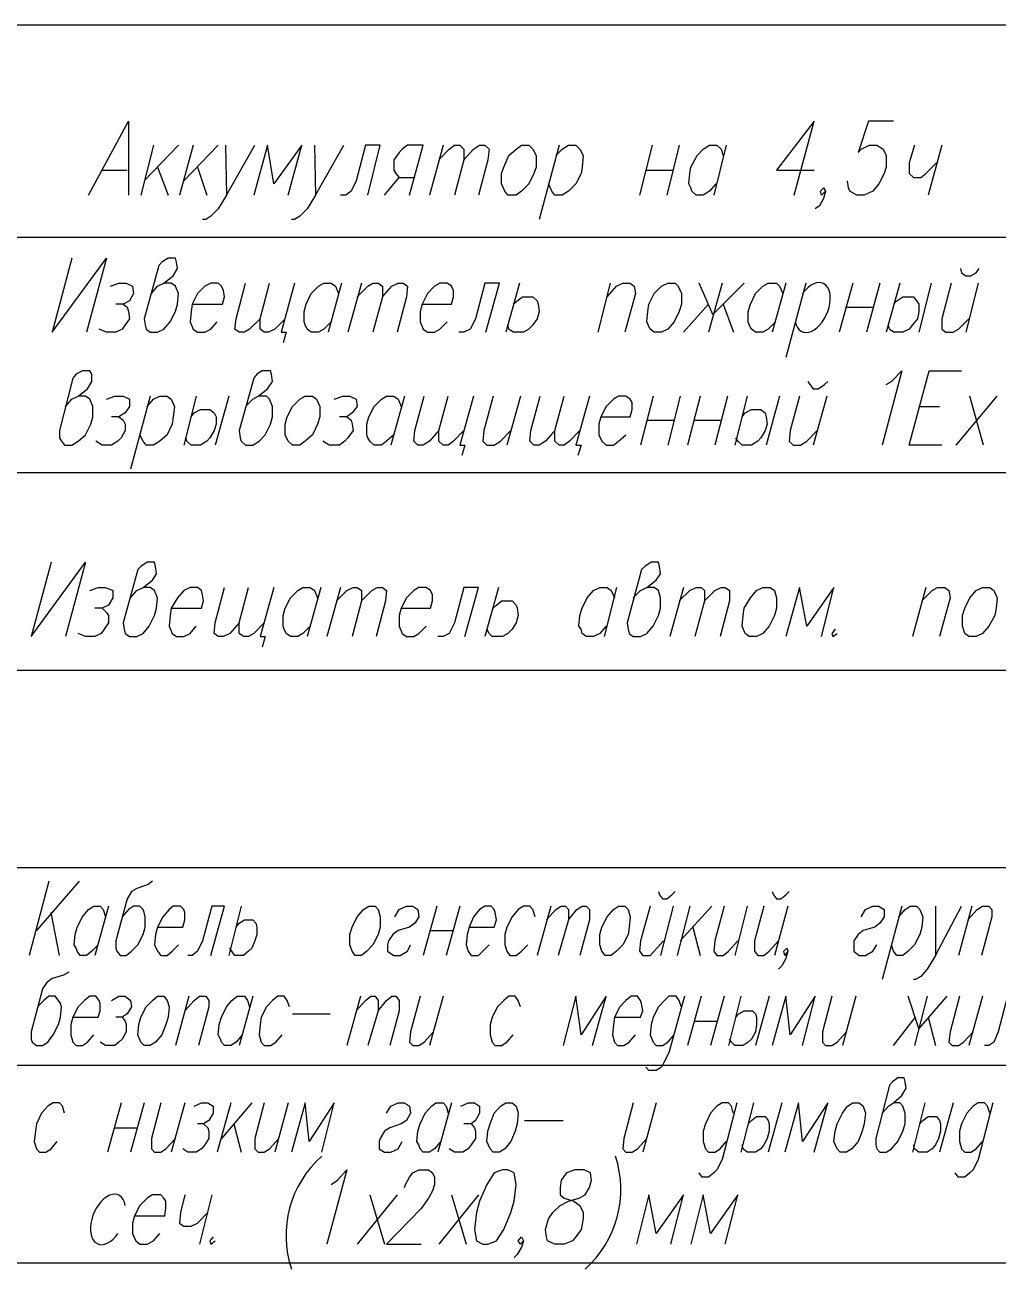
# Model space of a CAD drawing. Header units: millimetres. Extents: x 2185 to 4647, y 1259 to 2456.
# Drawn here: x 3204.9 to 3264, y 1820.4 to 1896 of the extents above; entities that cross this region are included whole.
import ezdxf

# ---------------------------------------------------------------- set-up
doc = ezdxf.new("R2010")
doc.units = ezdxf.units.MM
doc.layers.add('PDF _0', color=7, linetype='Continuous')
doc.layers.add('PDF _Текст.', color=7, linetype='Continuous')

msp = doc.modelspace()

# ---------------------------------------------------------------- linework, layer by layer
at = {"layer": 'PDF _0', "lineweight": 25}
for points in [[(3167.661, 1896.003), (3445.356, 1896.003)], [(3167.153, 1883.112), (3444.848, 1883.112)], [(3167.153, 1868.824), (3444.848, 1868.824)], [(3167.153, 1856.822), (3444.848, 1856.822)], [(3167.153, 1844.82), (3444.848, 1844.82)], [(3167.153, 1832.819), (3444.848, 1832.819)], [(3167.153, 1820.817), (3444.848, 1820.817)]]:
    msp.add_lwpolyline(points, dxfattribs=at)
at = {"layer": 'PDF _Текст.', "lineweight": 25}
for points in [[(3208.747, 1885.652), (3211.16, 1890.161), (3211.16, 1885.652)], [(3251.611, 1885.652), (3252.818, 1890.161), (3250.532, 1887.176), (3252.818, 1887.176)], [(3257.644, 1890.161), (3256.12, 1890.161), (3255.485, 1888.256), (3255.675, 1888.446), (3256.183, 1888.7), (3256.628, 1888.7), (3257.009, 1888.446), (3257.199, 1888.065), (3257.199, 1887.367), (3257.072, 1886.986), (3256.755, 1886.351), (3256.374, 1885.906), (3255.866, 1885.652), (3255.421, 1885.652), (3254.977, 1885.906), (3254.913, 1886.097), (3254.85, 1886.541)], [(3212.684, 1888.7), (3211.922, 1885.652)], [(3214.208, 1888.7), (3212.113, 1886.541)], [(3215.097, 1888.7), (3214.272, 1885.652)], [(3216.621, 1888.7), (3214.526, 1886.541)], [(3217.066, 1888.7), (3217.129, 1885.652), (3218.844, 1888.7)], [(3220.876, 1885.652), (3221.702, 1888.7), (3219.987, 1886.351), (3219.606, 1888.7), (3218.781, 1885.652)], [(3222.464, 1888.7), (3222.527, 1885.652), (3224.242, 1888.7)], [(3225.702, 1885.652), (3226.464, 1888.7), (3225.575, 1888.7), (3225.004, 1886.541), (3224.686, 1885.906), (3224.369, 1885.652), (3224.051, 1885.652)], [(3228.242, 1885.652), (3229.068, 1888.7), (3228.115, 1888.7), (3227.798, 1888.446), (3227.607, 1888.256), (3227.29, 1887.811), (3227.29, 1887.621), (3227.29, 1887.176), (3227.417, 1886.986), (3227.607, 1886.732), (3228.56, 1886.732)], [(3230.274, 1888.7), (3229.449, 1885.652)], [(3230.02, 1887.811), (3230.655, 1888.446), (3230.973, 1888.7), (3231.29, 1888.7), (3231.544, 1888.446), (3231.544, 1887.811), (3230.973, 1885.652)], [(3231.544, 1887.811), (3232.116, 1888.446), (3232.497, 1888.7), (3232.815, 1888.7), (3233.069, 1888.446), (3233.005, 1887.811), (3232.433, 1885.652)], [(3237.323, 1888.7), (3236.117, 1884.192)], [(3237.133, 1888.065), (3237.514, 1888.446), (3237.895, 1888.7), (3238.339, 1888.7), (3238.593, 1888.446), (3238.784, 1888.065), (3238.72, 1887.367), (3238.657, 1886.986), (3238.339, 1886.351), (3237.895, 1885.906), (3237.514, 1885.652), (3237.069, 1885.652), (3236.879, 1885.906), (3236.688, 1886.351)], [(3242.975, 1888.7), (3242.213, 1885.652)], [(3244.626, 1888.7), (3243.864, 1885.652)], [(3246.848, 1886.351), (3246.467, 1885.906), (3246.086, 1885.652), (3245.642, 1885.652), (3245.388, 1885.906), (3245.324, 1886.097), (3245.197, 1886.351), (3245.261, 1886.986), (3245.324, 1887.367), (3245.705, 1888.065), (3246.086, 1888.446), (3246.467, 1888.7), (3246.912, 1888.7), (3247.166, 1888.446), (3247.293, 1888.065)], [(3247.484, 1888.7), (3246.721, 1885.652)], [(3258.914, 1888.7), (3258.596, 1887.621), (3258.596, 1886.986), (3258.85, 1886.732), (3259.295, 1886.732), (3259.612, 1886.986), (3260.247, 1887.621)], [(3260.565, 1888.7), (3259.739, 1885.652)], [(3209.573, 1887.176), (3211.097, 1887.176)], [(3212.938, 1887.367), (3213.573, 1885.652)], [(3215.351, 1887.367), (3215.923, 1885.652)], [(3242.594, 1887.176), (3244.245, 1887.176)], [(3226.718, 1885.652), (3227.607, 1886.732)], [(3217.129, 1885.652), (3216.621, 1884.827), (3216.177, 1884.382), (3215.859, 1884.192), (3215.669, 1884.192)], [(3222.527, 1885.652), (3222.019, 1884.827), (3221.575, 1884.382), (3221.257, 1884.192), (3221.067, 1884.192)], [(3253.516, 1885.906), (3253.262, 1885.652), (3253.199, 1885.906), (3253.389, 1886.097), (3253.516, 1885.906), (3253.389, 1885.462), (3253.135, 1885.017), (3252.881, 1884.827)], [(3207.731, 1881.842), (3206.525, 1877.334), (3209.827, 1881.842), (3208.62, 1877.334)], [(3212.557, 1879.683), (3212.938, 1880.128), (3213.319, 1880.318), (3213.891, 1880.763), (3214.145, 1881.207), (3214.081, 1881.588), (3214.018, 1881.842), (3213.573, 1881.842), (3213.192, 1881.588), (3213.002, 1881.398), (3212.113, 1878.159), (3212.176, 1877.778), (3212.24, 1877.524), (3212.494, 1877.334), (3212.938, 1877.334), (3213.319, 1877.524), (3213.7, 1877.969), (3214.018, 1878.604), (3214.145, 1879.048), (3214.208, 1879.683), (3214.018, 1880.128), (3213.764, 1880.318), (3213.319, 1880.318)], [(3261.708, 1881.207), (3261.772, 1880.953), (3262.026, 1880.763), (3262.343, 1880.763), (3262.661, 1880.953), (3262.851, 1881.207)], [(3210.081, 1880.128), (3210.589, 1880.318), (3211.033, 1880.318), (3211.414, 1880.128), (3211.478, 1879.683), (3211.224, 1879.239), (3210.843, 1879.048), (3210.398, 1879.048)], [(3215.034, 1879.048), (3216.875, 1879.048), (3217.002, 1879.493), (3216.939, 1879.874), (3216.812, 1880.128), (3216.621, 1880.318), (3216.177, 1880.318), (3215.796, 1880.128), (3215.351, 1879.683), (3215.034, 1879.048), (3214.97, 1878.604), (3214.907, 1877.969), (3215.097, 1877.524), (3215.351, 1877.334), (3215.796, 1877.334), (3216.177, 1877.524), (3216.558, 1877.969)], [(3219.162, 1878.159), (3218.527, 1877.524), (3218.209, 1877.334), (3217.891, 1877.334), (3217.637, 1877.524), (3217.701, 1878.159), (3218.272, 1880.318)], [(3220.686, 1878.159), (3220.051, 1877.524), (3219.67, 1877.334), (3219.416, 1877.334), (3219.162, 1877.524), (3219.162, 1878.159), (3219.733, 1880.318)], [(3221.257, 1880.318), (3220.432, 1877.334), (3220.749, 1877.334), (3220.559, 1876.699)], [(3223.48, 1877.969), (3223.035, 1877.524), (3222.718, 1877.334), (3222.273, 1877.334), (3222.019, 1877.524), (3221.892, 1877.778), (3221.829, 1877.969), (3221.829, 1878.604), (3221.956, 1879.048), (3222.273, 1879.683), (3222.718, 1880.128), (3223.035, 1880.318), (3223.48, 1880.318), (3223.734, 1880.128), (3223.924, 1879.683)], [(3224.115, 1880.318), (3223.289, 1877.334)], [(3225.321, 1880.318), (3224.496, 1877.334)], [(3225.067, 1879.493), (3225.702, 1880.128), (3226.02, 1880.318), (3226.337, 1880.318), (3226.591, 1880.128), (3226.591, 1879.493), (3226.02, 1877.334)], [(3226.591, 1879.493), (3227.163, 1880.128), (3227.544, 1880.318), (3227.861, 1880.318), (3228.115, 1880.128), (3228.052, 1879.493), (3227.48, 1877.334)], [(3229.004, 1879.048), (3230.782, 1879.048), (3230.909, 1879.493), (3230.909, 1879.874), (3230.782, 1880.128), (3230.528, 1880.318), (3230.084, 1880.318), (3229.766, 1880.128), (3229.322, 1879.683), (3229.004, 1879.048), (3228.877, 1878.604), (3228.877, 1877.969), (3229.068, 1877.524), (3229.322, 1877.334), (3229.766, 1877.334), (3230.084, 1877.524), (3230.528, 1877.969)], [(3232.878, 1877.334), (3233.704, 1880.318), (3232.815, 1880.318), (3232.243, 1878.159), (3231.925, 1877.524), (3231.544, 1877.334), (3231.227, 1877.334)], [(3234.91, 1880.318), (3234.085, 1877.334)], [(3240.435, 1880.318), (3239.673, 1877.334)], [(3240.244, 1879.493), (3240.816, 1880.128), (3241.197, 1880.318), (3241.641, 1880.318), (3241.895, 1880.128), (3241.959, 1879.683), (3241.324, 1877.334)], [(3248.563, 1880.318), (3246.658, 1878.413), (3245.832, 1880.318)], [(3247.23, 1880.318), (3246.404, 1877.334)], [(3250.468, 1877.969), (3250.024, 1877.524), (3249.706, 1877.334), (3249.262, 1877.334), (3249.008, 1877.524), (3248.881, 1877.778), (3248.817, 1877.969), (3248.817, 1878.604), (3248.944, 1879.048), (3249.262, 1879.683), (3249.706, 1880.128), (3250.024, 1880.318), (3250.532, 1880.318), (3250.722, 1880.128), (3250.913, 1879.683)], [(3251.103, 1880.318), (3250.278, 1877.334)], [(3252.31, 1880.318), (3251.103, 1875.81)], [(3255.167, 1880.318), (3254.342, 1877.334)], [(3256.818, 1880.318), (3255.993, 1877.334)], [(3258.025, 1880.318), (3257.199, 1877.334)], [(3259.93, 1880.318), (3259.168, 1877.334)], [(3261.136, 1880.318), (3260.565, 1878.159), (3260.565, 1877.524), (3260.819, 1877.334), (3261.263, 1877.334), (3261.581, 1877.524), (3262.216, 1878.159)], [(3262.788, 1880.318), (3262.026, 1877.334)], [(3234.529, 1879.048), (3234.783, 1879.239), (3235.101, 1879.493), (3235.545, 1879.493), (3235.736, 1879.493), (3235.99, 1879.239), (3236.053, 1879.048), (3236.117, 1878.604), (3235.99, 1878.159), (3235.736, 1877.778), (3235.482, 1877.524), (3235.164, 1877.334), (3234.529, 1877.334), (3234.275, 1877.524), (3234.212, 1877.778)], [(3257.644, 1879.048), (3257.834, 1879.239), (3258.215, 1879.493), (3258.66, 1879.493), (3258.85, 1879.493), (3259.041, 1879.239), (3259.168, 1879.048), (3259.168, 1878.604), (3259.104, 1878.159), (3258.787, 1877.778), (3258.596, 1877.524), (3258.215, 1877.334), (3257.644, 1877.334), (3257.39, 1877.524), (3257.326, 1877.778)], [(3210.843, 1879.048), (3211.097, 1878.858), (3211.16, 1878.604), (3211.224, 1878.159), (3210.97, 1877.778), (3210.779, 1877.524), (3210.398, 1877.334), (3209.827, 1877.334), (3209.382, 1877.524)], [(3244.88, 1877.334), (3246.404, 1879.048)], [(3247.293, 1879.048), (3247.928, 1877.334)], [(3254.723, 1878.858), (3256.374, 1878.858)], [(3207.35, 1872.825), (3207.731, 1873.269), (3208.112, 1873.46), (3208.684, 1873.904), (3208.938, 1874.349), (3208.938, 1874.793), (3208.811, 1874.984), (3208.366, 1874.984), (3207.985, 1874.793), (3207.795, 1874.539), (3206.969, 1871.364), (3206.969, 1870.92), (3207.096, 1870.729), (3207.287, 1870.475), (3207.731, 1870.475), (3208.112, 1870.729), (3208.557, 1871.11), (3208.874, 1871.745), (3209.001, 1872.19), (3209.001, 1872.825), (3208.811, 1873.269), (3208.557, 1873.46), (3208.112, 1873.46)], [(3218.272, 1872.825), (3218.717, 1873.269), (3219.035, 1873.46), (3219.606, 1873.904), (3219.924, 1874.349), (3219.86, 1874.793), (3219.797, 1874.984), (3219.289, 1874.984), (3218.971, 1874.793), (3218.781, 1874.539), (3217.891, 1871.364), (3217.955, 1870.92), (3218.018, 1870.729), (3218.272, 1870.475), (3218.717, 1870.475), (3219.098, 1870.729), (3219.479, 1871.11), (3219.797, 1871.745), (3219.924, 1872.19), (3219.924, 1872.825), (3219.733, 1873.269), (3219.543, 1873.46), (3219.035, 1873.46)], [(3257.199, 1874.158), (3257.517, 1874.349), (3258.152, 1874.984), (3256.945, 1870.475)], [(3260.565, 1870.475), (3258.596, 1870.475), (3259.803, 1874.984), (3261.772, 1874.984)], [(3252.437, 1874.349), (3252.564, 1874.158), (3252.754, 1873.904), (3253.072, 1873.904), (3253.453, 1874.158), (3253.643, 1874.349)], [(3209.827, 1873.269), (3210.335, 1873.46), (3210.843, 1873.46), (3211.224, 1873.269), (3211.224, 1872.825), (3210.97, 1872.444), (3210.589, 1872.19), (3210.144, 1872.19)], [(3212.494, 1873.46), (3211.287, 1869.015)], [(3212.303, 1872.825), (3212.684, 1873.269), (3213.065, 1873.46), (3213.51, 1873.46), (3213.764, 1873.269), (3213.954, 1872.825), (3213.891, 1872.19), (3213.827, 1871.745), (3213.51, 1871.11), (3213.065, 1870.729), (3212.684, 1870.475), (3212.24, 1870.475), (3212.049, 1870.729), (3211.859, 1871.11)], [(3215.288, 1873.46), (3214.526, 1870.475)], [(3217.256, 1873.46), (3216.431, 1870.475)], [(3223.67, 1873.269), (3224.178, 1873.46), (3224.623, 1873.46), (3225.004, 1873.269), (3225.067, 1872.825), (3224.75, 1872.444), (3224.432, 1872.19), (3223.988, 1872.19)], [(3227.29, 1871.11), (3226.845, 1870.729), (3226.528, 1870.475), (3226.083, 1870.475), (3225.829, 1870.729), (3225.702, 1870.92), (3225.639, 1871.11), (3225.639, 1871.745), (3225.766, 1872.19), (3226.083, 1872.825), (3226.528, 1873.269), (3226.845, 1873.46), (3227.29, 1873.46), (3227.544, 1873.269), (3227.734, 1872.825)], [(3227.925, 1873.46), (3227.099, 1870.475)], [(3230.02, 1871.364), (3229.449, 1870.729), (3229.068, 1870.475), (3228.75, 1870.475), (3228.496, 1870.729), (3228.56, 1871.364), (3229.131, 1873.46)], [(3231.544, 1871.364), (3230.909, 1870.729), (3230.592, 1870.475), (3230.274, 1870.475), (3230.02, 1870.729), (3230.02, 1871.364), (3230.592, 1873.46)], [(3232.116, 1873.46), (3231.29, 1870.475), (3231.608, 1870.475), (3231.417, 1869.84)], [(3233.323, 1873.46), (3232.751, 1871.364), (3232.687, 1870.729), (3232.942, 1870.475), (3233.386, 1870.475), (3233.767, 1870.729), (3234.402, 1871.364)], [(3234.974, 1873.46), (3234.148, 1870.475)], [(3237.069, 1871.364), (3236.498, 1870.729), (3236.117, 1870.475), (3235.799, 1870.475), (3235.545, 1870.729), (3235.609, 1871.364), (3236.18, 1873.46)], [(3238.593, 1871.364), (3237.958, 1870.729), (3237.641, 1870.475), (3237.323, 1870.475), (3237.069, 1870.729), (3237.069, 1871.364), (3237.641, 1873.46)], [(3239.165, 1873.46), (3238.339, 1870.475), (3238.657, 1870.475), (3238.466, 1869.84)], [(3239.863, 1872.19), (3241.641, 1872.19), (3241.768, 1872.634), (3241.768, 1873.079), (3241.641, 1873.269), (3241.387, 1873.46), (3240.943, 1873.46), (3240.625, 1873.269), (3240.181, 1872.825), (3239.863, 1872.19), (3239.736, 1871.745), (3239.736, 1871.11), (3239.927, 1870.729), (3240.181, 1870.475), (3240.625, 1870.475), (3240.943, 1870.729), (3241.387, 1871.11)], [(3243.038, 1873.46), (3242.276, 1870.475)], [(3244.689, 1873.46), (3243.927, 1870.475)], [(3245.896, 1873.46), (3245.134, 1870.475)], [(3247.547, 1873.46), (3246.785, 1870.475)], [(3248.754, 1873.46), (3247.992, 1870.475)], [(3250.722, 1873.46), (3249.897, 1870.475)], [(3251.929, 1873.46), (3251.357, 1871.364), (3251.294, 1870.729), (3251.548, 1870.475), (3251.992, 1870.475), (3252.373, 1870.729), (3253.008, 1871.364)], [(3253.58, 1873.46), (3252.754, 1870.475)], [(3261.454, 1870.475), (3263.931, 1873.46)], [(3263.105, 1870.475), (3262.28, 1873.46)], [(3214.97, 1872.19), (3215.161, 1872.444), (3215.542, 1872.634), (3215.986, 1872.634), (3216.113, 1872.634), (3216.367, 1872.444), (3216.494, 1872.19), (3216.494, 1871.745), (3216.367, 1871.364), (3216.113, 1870.92), (3215.923, 1870.729), (3215.542, 1870.475), (3214.97, 1870.475), (3214.716, 1870.729), (3214.653, 1870.92)], [(3248.436, 1872.19), (3248.627, 1872.444), (3249.008, 1872.634), (3249.452, 1872.634), (3249.579, 1872.634), (3249.833, 1872.444), (3249.897, 1872.19), (3249.96, 1871.745), (3249.833, 1871.364), (3249.579, 1870.92), (3249.389, 1870.729), (3249.008, 1870.475), (3248.436, 1870.475), (3248.182, 1870.729), (3248.055, 1870.92)], [(3259.231, 1872.825), (3260.438, 1872.825)], [(3210.589, 1872.19), (3210.843, 1871.999), (3210.97, 1871.745), (3210.97, 1871.364), (3210.716, 1870.92), (3210.525, 1870.729), (3210.144, 1870.475), (3209.573, 1870.475), (3209.192, 1870.729)], [(3224.432, 1872.19), (3224.686, 1871.999), (3224.75, 1871.745), (3224.813, 1871.364), (3224.496, 1870.92), (3224.305, 1870.729), (3223.988, 1870.475), (3223.353, 1870.475), (3222.972, 1870.729)], [(3242.657, 1871.999), (3244.308, 1871.999)], [(3245.515, 1871.999), (3247.166, 1871.999)], [(3206.461, 1863.363), (3205.255, 1858.854), (3208.557, 1863.363), (3207.35, 1858.854)], [(3211.287, 1861.204), (3211.668, 1861.649), (3212.049, 1861.839), (3212.621, 1862.284), (3212.875, 1862.665), (3212.811, 1863.109), (3212.748, 1863.363), (3212.303, 1863.363), (3211.922, 1863.109), (3211.732, 1862.919), (3210.843, 1859.68), (3210.906, 1859.299), (3210.97, 1859.045), (3211.224, 1858.854), (3211.668, 1858.854), (3212.049, 1859.045), (3212.43, 1859.489), (3212.748, 1860.124), (3212.875, 1860.569), (3212.938, 1861.204), (3212.748, 1861.649), (3212.494, 1861.839), (3212.049, 1861.839)], [(3241.832, 1861.204), (3242.276, 1861.649), (3242.657, 1861.839), (3243.229, 1862.284), (3243.483, 1862.665), (3243.419, 1863.109), (3243.356, 1863.363), (3242.911, 1863.363), (3242.53, 1863.109), (3242.34, 1862.919), (3241.451, 1859.68), (3241.514, 1859.299), (3241.578, 1859.045), (3241.832, 1858.854), (3242.276, 1858.854), (3242.657, 1859.045), (3243.038, 1859.489), (3243.356, 1860.124), (3243.483, 1860.569), (3243.483, 1861.204), (3243.356, 1861.649), (3243.102, 1861.839), (3242.657, 1861.839)], [(3208.811, 1861.649), (3209.319, 1861.839), (3209.763, 1861.839), (3210.208, 1861.649), (3210.208, 1861.204), (3209.954, 1860.759), (3209.573, 1860.569), (3209.128, 1860.569)], [(3213.764, 1860.569), (3215.605, 1860.569), (3215.732, 1861.014), (3215.669, 1861.395), (3215.605, 1861.649), (3215.351, 1861.839), (3214.907, 1861.839), (3214.526, 1861.649), (3214.145, 1861.204), (3213.764, 1860.569), (3213.7, 1860.124), (3213.637, 1859.489), (3213.827, 1859.045), (3214.081, 1858.854), (3214.526, 1858.854), (3214.907, 1859.045), (3215.288, 1859.489)], [(3217.891, 1859.68), (3217.32, 1859.045), (3216.939, 1858.854), (3216.621, 1858.854), (3216.367, 1859.045), (3216.431, 1859.68), (3217.002, 1861.839)], [(3219.416, 1859.68), (3218.781, 1859.045), (3218.463, 1858.854), (3218.145, 1858.854), (3217.891, 1859.045), (3217.891, 1859.68), (3218.463, 1861.839)], [(3219.987, 1861.839), (3219.162, 1858.854), (3219.479, 1858.854), (3219.289, 1858.219)], [(3222.21, 1859.489), (3221.765, 1859.045), (3221.448, 1858.854), (3221.003, 1858.854), (3220.749, 1859.045), (3220.622, 1859.299), (3220.559, 1859.489), (3220.559, 1860.124), (3220.686, 1860.569), (3221.003, 1861.204), (3221.448, 1861.649), (3221.765, 1861.839), (3222.21, 1861.839), (3222.464, 1861.649), (3222.654, 1861.204)], [(3222.845, 1861.839), (3222.019, 1858.854)], [(3224.051, 1861.839), (3223.226, 1858.854)], [(3223.797, 1861.014), (3224.432, 1861.649), (3224.813, 1861.839), (3225.067, 1861.839), (3225.321, 1861.649), (3225.321, 1861.014), (3224.75, 1858.854)], [(3225.321, 1861.014), (3225.956, 1861.649), (3226.274, 1861.839), (3226.591, 1861.839), (3226.845, 1861.649), (3226.782, 1861.014), (3226.21, 1858.854)], [(3227.734, 1860.569), (3229.512, 1860.569), (3229.639, 1861.014), (3229.639, 1861.395), (3229.512, 1861.649), (3229.258, 1861.839), (3228.814, 1861.839), (3228.496, 1861.649), (3228.052, 1861.204), (3227.734, 1860.569), (3227.607, 1860.124), (3227.607, 1859.489), (3227.798, 1859.045), (3228.052, 1858.854), (3228.496, 1858.854), (3228.814, 1859.045), (3229.258, 1859.489)], [(3231.608, 1858.854), (3232.433, 1861.839), (3231.544, 1861.839), (3230.973, 1859.68), (3230.655, 1859.045), (3230.274, 1858.854), (3229.957, 1858.854)], [(3233.64, 1861.839), (3232.815, 1858.854)], [(3240.181, 1859.489), (3239.8, 1859.045), (3239.419, 1858.854), (3238.974, 1858.854), (3238.72, 1859.045), (3238.657, 1859.299), (3238.53, 1859.489), (3238.593, 1860.124), (3238.72, 1860.569), (3239.038, 1861.204), (3239.419, 1861.649), (3239.8, 1861.839), (3240.244, 1861.839), (3240.498, 1861.649), (3240.689, 1861.204)], [(3240.816, 1861.839), (3240.054, 1858.854)], [(3244.88, 1861.839), (3244.054, 1858.854)], [(3244.626, 1861.014), (3245.261, 1861.649), (3245.642, 1861.839), (3245.959, 1861.839), (3246.15, 1861.649), (3246.15, 1861.014), (3245.578, 1858.854)], [(3246.15, 1861.014), (3246.785, 1861.649), (3247.166, 1861.839), (3247.42, 1861.839), (3247.674, 1861.649), (3247.674, 1861.014), (3247.102, 1858.854)], [(3253.262, 1858.854), (3254.024, 1861.839), (3252.373, 1859.489), (3251.929, 1861.839), (3251.103, 1858.854)], [(3259.612, 1861.839), (3258.787, 1858.854)], [(3259.358, 1861.014), (3259.993, 1861.649), (3260.311, 1861.839), (3260.755, 1861.839), (3261.009, 1861.649), (3261.073, 1861.204), (3260.438, 1858.854)], [(3209.573, 1860.569), (3209.827, 1860.315), (3209.954, 1860.124), (3209.954, 1859.68), (3209.7, 1859.299), (3209.509, 1859.045), (3209.128, 1858.854), (3208.557, 1858.854), (3208.112, 1859.045)], [(3233.323, 1860.569), (3233.513, 1860.759), (3233.831, 1861.014), (3234.275, 1861.014), (3234.466, 1861.014), (3234.72, 1860.759), (3234.783, 1860.569), (3234.847, 1860.124), (3234.72, 1859.68), (3234.466, 1859.299), (3234.212, 1859.045), (3233.894, 1858.854), (3233.259, 1858.854), (3233.069, 1859.045), (3232.942, 1859.299)], [(3254.088, 1859.299), (3253.897, 1859.045), (3253.961, 1858.854), (3254.215, 1859.045)], [(3206.334, 1843.995), (3205.128, 1839.486)], [(3208.176, 1843.995), (3205.572, 1841.01)], [(3212.621, 1843.995), (3212.367, 1843.804), (3211.668, 1843.55), (3211.351, 1843.36), (3211.097, 1842.915), (3210.398, 1840.375), (3210.398, 1839.931), (3210.462, 1839.74), (3210.652, 1839.486), (3211.033, 1839.486), (3211.351, 1839.74), (3211.732, 1840.121), (3212.049, 1840.756), (3212.176, 1841.201), (3212.176, 1841.836), (3212.113, 1842.09), (3212.049, 1842.28), (3211.859, 1842.471), (3211.478, 1842.471), (3211.16, 1842.28), (3210.779, 1841.836)], [(3243.356, 1843.36), (3243.419, 1843.169), (3243.61, 1842.915), (3243.864, 1842.915), (3244.181, 1843.169), (3244.372, 1843.36)], [(3250.278, 1843.36), (3250.341, 1843.169), (3250.532, 1842.915), (3250.786, 1842.915), (3251.103, 1843.169), (3251.294, 1843.36)], [(3209.319, 1840.121), (3208.938, 1839.74), (3208.62, 1839.486), (3208.239, 1839.486), (3208.049, 1839.74), (3207.985, 1839.931), (3207.858, 1840.121), (3207.922, 1840.756), (3208.049, 1841.201), (3208.366, 1841.836), (3208.747, 1842.28), (3209.065, 1842.471), (3209.446, 1842.471), (3209.636, 1842.28), (3209.763, 1841.836)], [(3209.954, 1842.471), (3209.128, 1839.486)], [(3212.938, 1841.201), (3214.462, 1841.201), (3214.589, 1841.645), (3214.589, 1842.09), (3214.526, 1842.28), (3214.335, 1842.471), (3213.891, 1842.471), (3213.637, 1842.28), (3213.256, 1841.836), (3212.938, 1841.201), (3212.811, 1840.756), (3212.748, 1840.121), (3212.938, 1839.74), (3213.129, 1839.486), (3213.51, 1839.486), (3213.827, 1839.74), (3214.208, 1840.121)], [(3216.177, 1839.486), (3217.002, 1842.471), (3216.24, 1842.471), (3215.669, 1840.375), (3215.351, 1839.74), (3215.034, 1839.486), (3214.78, 1839.486)], [(3218.018, 1842.471), (3217.256, 1839.486)], [(3227.353, 1841.836), (3227.607, 1842.28), (3228.052, 1842.471), (3228.433, 1842.471), (3228.75, 1842.28), (3228.814, 1841.836), (3228.56, 1841.455), (3228.242, 1841.201), (3227.544, 1841.01), (3227.226, 1840.756), (3226.972, 1840.375), (3226.909, 1840.121), (3226.909, 1839.74), (3227.29, 1839.486), (3227.671, 1839.486), (3228.115, 1839.74), (3228.306, 1840.121)], [(3229.893, 1842.471), (3229.068, 1839.486)], [(3231.29, 1842.471), (3230.465, 1839.486)], [(3231.862, 1841.201), (3233.386, 1841.201), (3233.513, 1841.645), (3233.45, 1842.09), (3233.386, 1842.28), (3233.196, 1842.471), (3232.815, 1842.471), (3232.497, 1842.28), (3232.116, 1841.836), (3231.862, 1841.201), (3231.735, 1840.756), (3231.671, 1840.121), (3231.798, 1839.74), (3231.989, 1839.486), (3232.433, 1839.486), (3232.687, 1839.74), (3233.069, 1840.121)], [(3235.863, 1841.836), (3235.736, 1842.28), (3235.545, 1842.471), (3235.164, 1842.471), (3234.847, 1842.28), (3234.466, 1841.836), (3234.148, 1841.201), (3234.021, 1840.756), (3234.021, 1840.121), (3234.148, 1839.74), (3234.339, 1839.486), (3234.72, 1839.486), (3235.037, 1839.74), (3235.418, 1840.121)], [(3236.815, 1842.471), (3235.99, 1839.486)], [(3236.561, 1841.645), (3237.133, 1842.28), (3237.45, 1842.471), (3237.704, 1842.471), (3237.895, 1842.28), (3237.895, 1841.645), (3237.26, 1839.486)], [(3237.895, 1841.645), (3238.403, 1842.28), (3238.72, 1842.471), (3238.974, 1842.471), (3239.165, 1842.28), (3239.165, 1841.645), (3238.593, 1839.486)], [(3242.848, 1842.471), (3242.276, 1840.375), (3242.213, 1839.74), (3242.403, 1839.486), (3242.848, 1839.486), (3243.102, 1839.74), (3243.673, 1840.375)], [(3244.245, 1842.471), (3243.483, 1839.486)], [(3245.261, 1842.471), (3244.499, 1839.486)], [(3246.594, 1842.471), (3244.689, 1840.375)], [(3247.357, 1842.471), (3246.785, 1840.375), (3246.721, 1839.74), (3246.912, 1839.486), (3247.293, 1839.486), (3247.611, 1839.74), (3248.182, 1840.375)], [(3248.754, 1842.471), (3247.992, 1839.486)], [(3249.77, 1842.471), (3249.198, 1840.375), (3249.198, 1839.74), (3249.389, 1839.486), (3249.77, 1839.486), (3250.087, 1839.74), (3250.659, 1840.375)], [(3251.23, 1842.471), (3250.405, 1839.486)], [(3255.675, 1841.836), (3255.929, 1842.28), (3256.374, 1842.471), (3256.755, 1842.471), (3257.072, 1842.28), (3257.072, 1841.836), (3256.818, 1841.455), (3256.501, 1841.201), (3255.802, 1841.01), (3255.485, 1840.756), (3255.231, 1840.375), (3255.231, 1840.121), (3255.231, 1839.74), (3255.548, 1839.486), (3255.929, 1839.486), (3256.374, 1839.74), (3256.628, 1840.121)], [(3258.152, 1842.471), (3256.945, 1838.026)], [(3257.961, 1841.836), (3258.342, 1842.28), (3258.66, 1842.471), (3259.041, 1842.471), (3259.231, 1842.28), (3259.422, 1841.836), (3259.358, 1841.201), (3259.231, 1840.756), (3258.914, 1840.121), (3258.533, 1839.74), (3258.215, 1839.486), (3257.834, 1839.486), (3257.644, 1839.74), (3257.517, 1840.121)], [(3260.184, 1842.471), (3260.184, 1839.486), (3261.772, 1842.471)], [(3262.407, 1842.471), (3261.581, 1839.486)], [(3262.153, 1841.645), (3262.724, 1842.28), (3263.042, 1842.471), (3263.423, 1842.471), (3263.613, 1842.28), (3263.613, 1841.836), (3262.978, 1839.486)], [(3206.969, 1839.486), (3206.461, 1842.09)], [(3217.701, 1841.201), (3217.891, 1841.455), (3218.209, 1841.645), (3218.59, 1841.645), (3218.717, 1841.645), (3218.908, 1841.455), (3218.971, 1841.201), (3218.971, 1840.756), (3218.844, 1840.375), (3218.654, 1839.931), (3218.463, 1839.74), (3218.145, 1839.486), (3217.637, 1839.486), (3217.447, 1839.74), (3217.32, 1839.931)], [(3229.449, 1841.01), (3230.846, 1841.01)], [(3245.451, 1841.201), (3245.896, 1839.486)], [(3251.23, 1839.74), (3251.04, 1839.486), (3250.976, 1839.74), (3251.167, 1839.931), (3251.23, 1839.74), (3251.103, 1839.296), (3250.849, 1838.851), (3250.659, 1838.661)], [(3260.184, 1839.486), (3259.676, 1838.661), (3259.295, 1838.216), (3258.977, 1838.026), (3258.85, 1838.026)], [(3207.541, 1838.47), (3207.223, 1838.28), (3206.525, 1838.089), (3206.207, 1837.835), (3205.953, 1837.454), (3205.255, 1834.851), (3205.255, 1834.406), (3205.318, 1834.216), (3205.572, 1834.025), (3205.953, 1834.025), (3206.271, 1834.216), (3206.588, 1834.66), (3206.906, 1835.295), (3207.033, 1835.74), (3207.096, 1836.375), (3207.033, 1836.565), (3206.906, 1836.756), (3206.715, 1837.01), (3206.334, 1837.01), (3206.017, 1836.756), (3205.636, 1836.375)], [(3207.795, 1835.74), (3209.319, 1835.74), (3209.446, 1836.121), (3209.446, 1836.565), (3209.382, 1836.756), (3209.192, 1837.01), (3208.811, 1837.01), (3208.493, 1836.756), (3208.112, 1836.375), (3207.795, 1835.74), (3207.668, 1835.295), (3207.668, 1834.66), (3207.795, 1834.216), (3207.985, 1834.025), (3208.366, 1834.025), (3208.684, 1834.216), (3209.065, 1834.66)], [(3210.144, 1836.756), (3210.589, 1837.01), (3210.97, 1837.01), (3211.287, 1836.756), (3211.351, 1836.375), (3211.097, 1835.93), (3210.779, 1835.74), (3210.398, 1835.74)], [(3214.843, 1837.01), (3214.018, 1834.025)], [(3214.589, 1836.121), (3215.161, 1836.756), (3215.478, 1837.01), (3215.859, 1837.01), (3216.05, 1836.756), (3216.05, 1836.375), (3215.415, 1834.025)], [(3218.082, 1834.66), (3217.701, 1834.216), (3217.383, 1834.025), (3217.002, 1834.025), (3216.812, 1834.216), (3216.748, 1834.406), (3216.621, 1834.66), (3216.685, 1835.295), (3216.812, 1835.74), (3217.129, 1836.375), (3217.447, 1836.756), (3217.764, 1837.01), (3218.209, 1837.01), (3218.4, 1836.756), (3218.527, 1836.375)], [(3218.717, 1837.01), (3217.891, 1834.025)], [(3220.94, 1836.375), (3220.813, 1836.756), (3220.622, 1837.01), (3220.241, 1837.01), (3219.924, 1836.756), (3219.543, 1836.375), (3219.225, 1835.74), (3219.162, 1835.295), (3219.098, 1834.66), (3219.225, 1834.216), (3219.416, 1834.025), (3219.797, 1834.025), (3220.114, 1834.216), (3220.495, 1834.66)], [(3225.258, 1837.01), (3224.432, 1834.025)], [(3225.004, 1836.121), (3225.575, 1836.756), (3225.893, 1837.01), (3226.147, 1837.01), (3226.337, 1836.756), (3226.337, 1836.121), (3225.702, 1834.025)], [(3226.337, 1836.121), (3226.845, 1836.756), (3227.163, 1837.01), (3227.417, 1837.01), (3227.607, 1836.756), (3227.607, 1836.121), (3227.036, 1834.025)], [(3228.877, 1837.01), (3228.306, 1834.851), (3228.242, 1834.216), (3228.433, 1834.025), (3228.814, 1834.025), (3229.131, 1834.216), (3229.703, 1834.851)], [(3230.274, 1837.01), (3229.449, 1834.025)], [(3234.974, 1836.375), (3234.847, 1836.756), (3234.656, 1837.01), (3234.275, 1837.01), (3233.958, 1836.756), (3233.577, 1836.375), (3233.259, 1835.74), (3233.132, 1835.295), (3233.132, 1834.66), (3233.259, 1834.216), (3233.45, 1834.025), (3233.831, 1834.025), (3234.148, 1834.216), (3234.529, 1834.66)], [(3239.355, 1834.025), (3240.181, 1837.01), (3238.657, 1834.66), (3238.339, 1837.01), (3237.577, 1834.025)], [(3240.689, 1835.74), (3242.276, 1835.74), (3242.403, 1836.121), (3242.34, 1836.565), (3242.276, 1836.756), (3242.086, 1837.01), (3241.705, 1837.01), (3241.387, 1836.756), (3241.006, 1836.375), (3240.689, 1835.74), (3240.625, 1835.295), (3240.562, 1834.66), (3240.689, 1834.216), (3240.879, 1834.025), (3241.26, 1834.025), (3241.578, 1834.216), (3241.959, 1834.66)], [(3244.943, 1837.01), (3243.991, 1833.581), (3243.673, 1832.946), (3243.546, 1832.692), (3243.229, 1832.501), (3242.784, 1832.501), (3242.594, 1832.692)], [(3244.753, 1836.375), (3244.689, 1836.565), (3244.626, 1836.756), (3244.435, 1837.01), (3243.991, 1837.01), (3243.737, 1836.756), (3243.356, 1836.375), (3243.038, 1835.74), (3242.911, 1835.295), (3242.848, 1834.66), (3243.038, 1834.216), (3243.229, 1834.025), (3243.61, 1834.025), (3243.927, 1834.216), (3244.308, 1834.66)], [(3245.959, 1837.01), (3245.134, 1834.025)], [(3247.357, 1837.01), (3246.531, 1834.025)], [(3248.373, 1837.01), (3247.611, 1834.025)], [(3250.087, 1837.01), (3249.262, 1834.025)], [(3252.119, 1834.025), (3252.881, 1837.01), (3251.357, 1834.66), (3251.103, 1837.01), (3250.278, 1834.025)], [(3253.897, 1837.01), (3253.326, 1834.851), (3253.326, 1834.216), (3253.516, 1834.025), (3253.897, 1834.025), (3254.215, 1834.216), (3254.786, 1834.851)], [(3255.358, 1837.01), (3254.532, 1834.025)], [(3260.882, 1837.01), (3259.168, 1835.041), (3258.533, 1837.01)], [(3259.676, 1837.01), (3258.914, 1834.025)], [(3261.645, 1837.01), (3261.073, 1834.851), (3261.009, 1834.216), (3261.2, 1834.025), (3261.581, 1834.025), (3261.899, 1834.216), (3262.47, 1834.851)], [(3263.042, 1837.01), (3262.216, 1834.025)], [(3264.566, 1834.025), (3265.391, 1837.01), (3264.566, 1837.01), (3263.994, 1834.851), (3263.74, 1834.216), (3263.423, 1834.025), (3263.169, 1834.025)], [(3210.779, 1835.74), (3210.97, 1835.486), (3211.033, 1835.295), (3211.033, 1834.851), (3210.779, 1834.406), (3210.589, 1834.216), (3210.335, 1834.025), (3209.763, 1834.025), (3209.446, 1834.216)], [(3221.13, 1835.93), (3223.416, 1835.93)], [(3248.055, 1835.74), (3248.246, 1835.93), (3248.563, 1836.121), (3248.944, 1836.121), (3249.071, 1836.121), (3249.262, 1835.93), (3249.325, 1835.74), (3249.325, 1835.295), (3249.262, 1834.851), (3249.008, 1834.406), (3248.817, 1834.216), (3248.5, 1834.025), (3247.992, 1834.025), (3247.801, 1834.216), (3247.674, 1834.406)], [(3257.644, 1834.025), (3258.977, 1835.74)], [(3259.739, 1835.74), (3260.184, 1834.025)], [(3245.578, 1835.486), (3246.975, 1835.486)], [(3256.945, 1829.897), (3257.326, 1830.342), (3257.644, 1830.532), (3258.152, 1830.977), (3258.406, 1831.421), (3258.342, 1831.802), (3258.279, 1832.057), (3257.898, 1832.057), (3257.58, 1831.802), (3257.39, 1831.612), (3256.564, 1828.373), (3256.564, 1827.992), (3256.628, 1827.738), (3256.818, 1827.548), (3257.199, 1827.548), (3257.517, 1827.738), (3257.898, 1828.183), (3258.215, 1828.818), (3258.342, 1829.262), (3258.342, 1829.897), (3258.215, 1830.342), (3258.025, 1830.532), (3257.644, 1830.532)], [(3207.287, 1829.897), (3207.16, 1830.342), (3206.969, 1830.532), (3206.588, 1830.532), (3206.271, 1830.342), (3205.89, 1829.897), (3205.572, 1829.262), (3205.509, 1828.818), (3205.445, 1828.183), (3205.572, 1827.738), (3205.763, 1827.548), (3206.144, 1827.548), (3206.461, 1827.738), (3206.842, 1828.183)], [(3210.716, 1830.532), (3209.89, 1827.548)], [(3212.113, 1830.532), (3211.287, 1827.548)], [(3213.129, 1830.532), (3212.557, 1828.373), (3212.557, 1827.738), (3212.748, 1827.548), (3213.129, 1827.548), (3213.446, 1827.738), (3214.018, 1828.373)], [(3214.589, 1830.532), (3213.764, 1827.548)], [(3215.161, 1830.342), (3215.605, 1830.532), (3215.986, 1830.532), (3216.304, 1830.342), (3216.304, 1829.897), (3216.05, 1829.453), (3215.732, 1829.262), (3215.351, 1829.262)], [(3217.383, 1830.532), (3216.558, 1827.548)], [(3218.654, 1830.532), (3216.812, 1828.373)], [(3219.416, 1830.532), (3218.844, 1828.373), (3218.844, 1827.738), (3219.035, 1827.548), (3219.416, 1827.548), (3219.733, 1827.738), (3220.305, 1828.373)], [(3220.876, 1830.532), (3220.051, 1827.548)], [(3222.908, 1827.548), (3223.67, 1830.532), (3222.146, 1828.183), (3221.892, 1830.532), (3221.067, 1827.548)], [(3226.845, 1829.897), (3227.099, 1830.342), (3227.544, 1830.532), (3227.925, 1830.532), (3228.242, 1830.342), (3228.306, 1829.897), (3228.052, 1829.453), (3227.734, 1829.262), (3227.036, 1829.008), (3226.718, 1828.818), (3226.464, 1828.373), (3226.401, 1828.183), (3226.401, 1827.738), (3226.718, 1827.548), (3227.099, 1827.548), (3227.544, 1827.738), (3227.798, 1828.183)], [(3230.147, 1828.183), (3229.766, 1827.738), (3229.449, 1827.548), (3229.068, 1827.548), (3228.877, 1827.738), (3228.814, 1827.992), (3228.687, 1828.183), (3228.75, 1828.818), (3228.877, 1829.262), (3229.195, 1829.897), (3229.576, 1830.342), (3229.83, 1830.532), (3230.274, 1830.532), (3230.465, 1830.342), (3230.592, 1829.897)], [(3230.782, 1830.532), (3229.957, 1827.548)], [(3231.354, 1830.342), (3231.798, 1830.532), (3232.179, 1830.532), (3232.497, 1830.342), (3232.497, 1829.897), (3232.243, 1829.453), (3231.989, 1829.262), (3231.544, 1829.262)], [(3241.832, 1830.532), (3241.26, 1828.373), (3241.197, 1827.738), (3241.387, 1827.548), (3241.768, 1827.548), (3242.086, 1827.738), (3242.657, 1828.373)], [(3243.229, 1830.532), (3242.403, 1827.548)], [(3248.119, 1830.532), (3247.23, 1827.103), (3246.912, 1826.468), (3246.721, 1826.278), (3246.404, 1826.024), (3246.023, 1826.024), (3245.832, 1826.278)], [(3247.928, 1829.897), (3247.865, 1830.088), (3247.801, 1830.342), (3247.611, 1830.532), (3247.23, 1830.532), (3246.912, 1830.342), (3246.531, 1829.897), (3246.213, 1829.262), (3246.086, 1828.818), (3246.086, 1828.183), (3246.213, 1827.738), (3246.404, 1827.548), (3246.785, 1827.548), (3247.102, 1827.738), (3247.484, 1828.183)], [(3249.135, 1830.532), (3248.373, 1827.548)], [(3250.849, 1830.532), (3250.024, 1827.548)], [(3252.818, 1827.548), (3253.643, 1830.532), (3252.119, 1828.183), (3251.865, 1830.532), (3251.04, 1827.548)], [(3259.549, 1830.532), (3258.787, 1827.548)], [(3261.263, 1830.532), (3260.438, 1827.548)], [(3263.677, 1830.532), (3262.788, 1827.103), (3262.47, 1826.468), (3262.28, 1826.278), (3261.962, 1826.024), (3261.581, 1826.024), (3261.39, 1826.278)], [(3263.486, 1829.897), (3263.423, 1830.088), (3263.359, 1830.342), (3263.169, 1830.532), (3262.788, 1830.532), (3262.47, 1830.342), (3262.089, 1829.897), (3261.772, 1829.262), (3261.645, 1828.818), (3261.645, 1828.183), (3261.772, 1827.738), (3261.962, 1827.548), (3262.343, 1827.548), (3262.661, 1827.738), (3263.042, 1828.183)], [(3248.817, 1829.262), (3249.008, 1829.453), (3249.325, 1829.707), (3249.706, 1829.707), (3249.833, 1829.707), (3250.024, 1829.453), (3250.087, 1829.262), (3250.087, 1828.818), (3249.96, 1828.373), (3249.77, 1827.992), (3249.579, 1827.738), (3249.262, 1827.548), (3248.754, 1827.548), (3248.5, 1827.738), (3248.436, 1827.992)], [(3259.231, 1829.262), (3259.422, 1829.453), (3259.739, 1829.707), (3260.12, 1829.707), (3260.247, 1829.707), (3260.438, 1829.453), (3260.501, 1829.262), (3260.501, 1828.818), (3260.374, 1828.373), (3260.184, 1827.992), (3259.993, 1827.738), (3259.676, 1827.548), (3259.168, 1827.548), (3258.914, 1827.738), (3258.85, 1827.992)], [(3210.271, 1829.008), (3211.732, 1829.008)], [(3215.732, 1829.262), (3215.986, 1829.008), (3216.05, 1828.818), (3216.05, 1828.373), (3215.796, 1827.992), (3215.605, 1827.738), (3215.288, 1827.548), (3214.78, 1827.548), (3214.462, 1827.738)], [(3217.574, 1829.262), (3218.018, 1827.548)], [(3231.989, 1829.262), (3232.179, 1829.008), (3232.243, 1828.818), (3232.243, 1828.373), (3231.989, 1827.992), (3231.798, 1827.738), (3231.481, 1827.548), (3230.973, 1827.548), (3230.655, 1827.738)], [(3235.228, 1829.453), (3237.577, 1829.453)], [(3223.48, 1825.579), (3223.861, 1825.833), (3224.432, 1826.468), (3223.226, 1821.96)], [(3227.925, 1825.389), (3227.988, 1825.579), (3228.242, 1826.024), (3228.433, 1826.278), (3228.814, 1826.468), (3229.385, 1826.468), (3229.639, 1826.278), (3229.766, 1826.024), (3229.766, 1825.579), (3229.639, 1825.198), (3229.385, 1824.754), (3228.941, 1824.119), (3226.845, 1821.96), (3228.941, 1821.96)], [(3211.541, 1823.674), (3213.383, 1823.674), (3213.446, 1824.119), (3213.446, 1824.563), (3213.319, 1824.754), (3213.129, 1824.944), (3212.621, 1824.944), (3212.303, 1824.754), (3211.859, 1824.309), (3211.541, 1823.674), (3211.414, 1823.23), (3211.414, 1822.595), (3211.605, 1822.15), (3211.859, 1821.96), (3212.303, 1821.96), (3212.684, 1822.15), (3213.065, 1822.595)], [(3214.589, 1824.944), (3214.335, 1823.865), (3214.272, 1823.23), (3214.526, 1823.039), (3214.97, 1823.039), (3215.351, 1823.23), (3215.986, 1823.865)], [(3216.24, 1824.944), (3215.478, 1821.96)], [(3227.48, 1824.944), (3225.067, 1821.96)], [(3225.829, 1824.944), (3226.718, 1821.96)], [(3232.433, 1824.944), (3230.02, 1821.96)], [(3230.782, 1824.944), (3231.671, 1821.96)], [(3244.118, 1821.96), (3244.88, 1824.944), (3243.229, 1822.595), (3242.784, 1824.944), (3242.022, 1821.96)], [(3247.42, 1821.96), (3248.182, 1824.944), (3246.531, 1822.595), (3246.086, 1824.944), (3245.324, 1821.96)], [(3216.304, 1822.404), (3216.113, 1822.15), (3216.177, 1821.96), (3216.431, 1822.15)], [(3235.164, 1822.15), (3234.974, 1821.96), (3234.847, 1822.15), (3235.037, 1822.404), (3235.164, 1822.15), (3235.037, 1821.769), (3234.783, 1821.325), (3234.593, 1821.134)]]:
    msp.add_lwpolyline(points, dxfattribs=at)
for points in [[(3235.037, 1888.7), (3235.482, 1888.7), (3235.736, 1888.446), (3235.926, 1888.065), (3235.926, 1887.367), (3235.799, 1886.986), (3235.482, 1886.351), (3235.037, 1885.906), (3234.72, 1885.652), (3234.212, 1885.652), (3234.021, 1885.906), (3233.831, 1886.351), (3233.831, 1886.986), (3233.958, 1887.367), (3234.275, 1888.065), (3234.72, 1888.446)], [(3243.927, 1880.318), (3244.372, 1880.318), (3244.562, 1880.128), (3244.753, 1879.683), (3244.753, 1879.048), (3244.626, 1878.604), (3244.308, 1877.969), (3243.927, 1877.524), (3243.546, 1877.334), (3243.102, 1877.334), (3242.848, 1877.524), (3242.657, 1877.969), (3242.721, 1878.604), (3242.784, 1879.048), (3243.102, 1879.683), (3243.546, 1880.128)], [(3221.892, 1873.46), (3222.337, 1873.46), (3222.591, 1873.269), (3222.781, 1872.825), (3222.781, 1872.19), (3222.654, 1871.745), (3222.337, 1871.11), (3221.892, 1870.729), (3221.575, 1870.475), (3221.13, 1870.475), (3220.876, 1870.729), (3220.686, 1871.11), (3220.686, 1871.745), (3220.813, 1872.19), (3221.13, 1872.825), (3221.575, 1873.269)], [(3249.706, 1861.839), (3250.151, 1861.839), (3250.405, 1861.649), (3250.532, 1861.204), (3250.532, 1860.569), (3250.405, 1860.124), (3250.087, 1859.489), (3249.706, 1859.045), (3249.325, 1858.854), (3248.881, 1858.854), (3248.627, 1859.045), (3248.436, 1859.489), (3248.5, 1860.124), (3248.563, 1860.569), (3248.944, 1861.204), (3249.325, 1861.649)], [(3263.042, 1861.839), (3263.486, 1861.839), (3263.74, 1861.649), (3263.931, 1861.204), (3263.867, 1860.569), (3263.804, 1860.124), (3263.423, 1859.489), (3263.042, 1859.045), (3262.661, 1858.854), (3262.216, 1858.854), (3261.962, 1859.045), (3261.835, 1859.489), (3261.835, 1860.124), (3261.962, 1860.569), (3262.28, 1861.204), (3262.661, 1861.649)], [(3225.766, 1842.471), (3226.147, 1842.471), (3226.337, 1842.28), (3226.464, 1841.836), (3226.464, 1841.201), (3226.337, 1840.756), (3226.02, 1840.121), (3225.639, 1839.74), (3225.321, 1839.486), (3224.94, 1839.486), (3224.75, 1839.74), (3224.623, 1840.121), (3224.623, 1840.756), (3224.75, 1841.201), (3225.067, 1841.836), (3225.448, 1842.28)], [(3240.943, 1842.471), (3241.324, 1842.471), (3241.514, 1842.28), (3241.641, 1841.836), (3241.578, 1841.201), (3241.514, 1840.756), (3241.197, 1840.121), (3240.816, 1839.74), (3240.498, 1839.486), (3240.117, 1839.486), (3239.927, 1839.74), (3239.8, 1840.121), (3239.8, 1840.756), (3239.927, 1841.201), (3240.244, 1841.836), (3240.625, 1842.28)], [(3212.938, 1837.01), (3213.319, 1837.01), (3213.51, 1836.756), (3213.637, 1836.375), (3213.573, 1835.74), (3213.446, 1835.295), (3213.192, 1834.66), (3212.811, 1834.216), (3212.494, 1834.025), (3212.113, 1834.025), (3211.922, 1834.216), (3211.732, 1834.66), (3211.795, 1835.295), (3211.922, 1835.74), (3212.24, 1836.375), (3212.621, 1836.756)], [(3234.085, 1830.532), (3234.466, 1830.532), (3234.72, 1830.342), (3234.847, 1829.897), (3234.783, 1829.262), (3234.656, 1828.818), (3234.402, 1828.183), (3234.021, 1827.738), (3233.704, 1827.548), (3233.323, 1827.548), (3233.132, 1827.738), (3232.942, 1828.183), (3233.005, 1828.818), (3233.132, 1829.262), (3233.386, 1829.897), (3233.767, 1830.342)], [(3255.167, 1830.532), (3255.548, 1830.532), (3255.802, 1830.342), (3255.929, 1829.897), (3255.866, 1829.262), (3255.739, 1828.818), (3255.485, 1828.183), (3255.104, 1827.738), (3254.786, 1827.548), (3254.405, 1827.548), (3254.215, 1827.738), (3254.024, 1828.183), (3254.088, 1828.818), (3254.215, 1829.262), (3254.532, 1829.897), (3254.85, 1830.342)], [(3233.894, 1826.468), (3233.386, 1826.278), (3232.942, 1825.579), (3232.497, 1824.563), (3232.306, 1823.865), (3232.179, 1822.849), (3232.306, 1822.15), (3232.687, 1821.96), (3233.005, 1821.96), (3233.513, 1822.15), (3233.958, 1822.849), (3234.402, 1823.865), (3234.593, 1824.563), (3234.72, 1825.579), (3234.593, 1826.278), (3234.212, 1826.468)], [(3238.276, 1826.468), (3237.768, 1826.278), (3237.45, 1825.833), (3237.387, 1825.389), (3237.387, 1824.944), (3237.641, 1824.754), (3238.212, 1824.563), (3238.593, 1824.309), (3238.784, 1823.865), (3238.784, 1823.484), (3238.657, 1822.849), (3238.339, 1822.404), (3238.149, 1822.15), (3237.641, 1821.96), (3237.069, 1821.96), (3236.625, 1822.15), (3236.561, 1822.404), (3236.498, 1822.849), (3236.688, 1823.484), (3236.942, 1823.865), (3237.387, 1824.309), (3237.895, 1824.563), (3238.53, 1824.754), (3238.911, 1824.944), (3239.165, 1825.389), (3239.292, 1825.833), (3239.228, 1826.278), (3238.847, 1826.468)]]:
    msp.add_lwpolyline(points, close=True, dxfattribs=at)
for centre, radius, start, end in [((3227.17, 1822.473), 6.435, 131.48038, 198.45876), ((3234.607, 1825.268), 6.471, 311.69239, 18.24675)]:
    msp.add_arc(centre, radius, start, end, dxfattribs=at)
for centre, major_axis, ratio, start_param, end_param in [((3252.724, 1878.835), (0.636, 1.471), 0.591439, 2.429145, 7.511204), ((3209.925, 1823.453), (0.62, 1.49), 0.583901, 5.543205, 10.63999)]:
    msp.add_ellipse(centre, major_axis=major_axis, ratio=ratio, start_param=start_param, end_param=end_param, dxfattribs=at)

doc.saveas('drawing.dxf')
